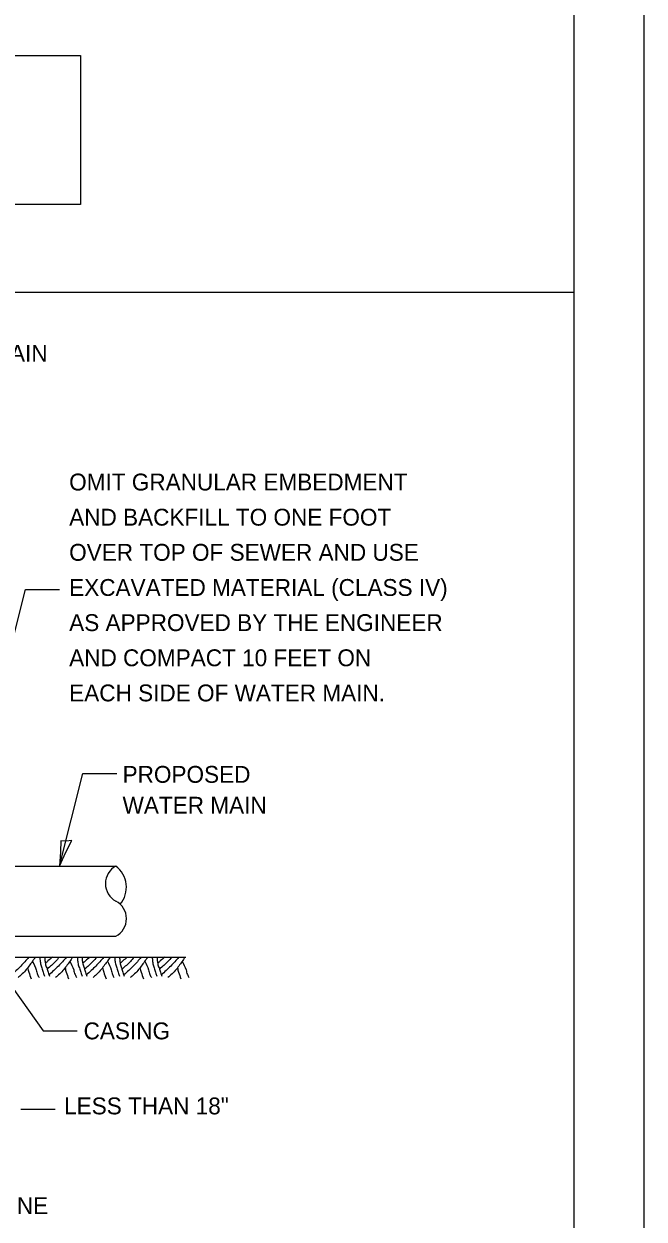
# Model space of a CAD drawing. Extents: x 2133490 to 2172050, y 2138301 to 2145980.
# Drawn here: x 2145790 to 2146010.6, y 2138576.5 to 2139001.5 of the extents above; entities that cross this region are included whole.
import ezdxf

# ---------------------------------------------------------------- set-up
doc = ezdxf.new("R2010")
doc.units = 0
for name, color, linetype in [('Design_PR_Roadway Dimensions', 7, 'Continuous'), ('Design_PR_Roadway Notes', 7, 'Continuous'), ('Level 23', 7, 'Continuous'), ('Level 49', 7, 'Continuous'), ('Sheets_50 Reference Boundary', 7, 'Continuous'), ('Sheets_General Details', 7, 'Continuous'), ('Sheets_Printer Plotting Border', 7, 'Continuous'), ('Utilities_PR_Underground Water', 7, 'Continuous'), ('XSC_Exist Ground', 7, 'Continuous')]:
    doc.layers.add(name, color=color, linetype=linetype)

msp = doc.modelspace()

# ---------------------------------------------------------------- linework, layer by layer
at = {"layer": 'Design_PR_Roadway Dimensions'}
for p, q in [((2145766.8, 2138706.29), (2145790.51, 2138800.35)), ((2145790.51, 2138800.35), (2145802.66, 2138800.35)), ((2145802.61, 2138702.02), (2145810.91, 2138734.96)), ((2145810.91, 2138734.96), (2145823.06, 2138734.96)), ((2145774.66, 2138674.64), (2145796.84, 2138643.44)), ((2145796.84, 2138643.44), (2145808.98, 2138643.44)), ((2145788.93, 2138615.6), (2145801.08, 2138615.6))]:
    msp.add_line(p, q, dxfattribs=at)
at = {"layer": 'Design_PR_Roadway Notes'}
msp.add_lwpolyline([(2145502.48, 2138990.34), (2145810.1, 2138990.34), (2145810.1, 2138937.3), (2145502.48, 2138937.3)], close=True, dxfattribs=at)
at = {"layer": 'Level 23'}
msp.add_lwpolyline([(2145807.08, 2138711.2), (2145805.02, 2138710.88), (2145803.16, 2138711.03), (2145802.99, 2138707.08), (2145802.61, 2138702.02), (2145804.85, 2138706.95)], close=True, dxfattribs=at)
at = {"layer": 'Sheets_50 Reference Boundary'}
msp.add_lwpolyline([(2144410.59, 2139375.7), (2145985.59, 2139375.7), (2145985.59, 2138375.71), (2144410.59, 2138375.71)], close=True, dxfattribs=at)
at = {"layer": 'Sheets_General Details'}
for p, q in [((2146010.59, 2138300.71), (2146010.59, 2139400.71)), ((2144410.59, 2138906.15), (2145985.59, 2138906.15))]:
    msp.add_line(p, q, dxfattribs=at)
msp.add_lwpolyline([(2144410.59, 2139375.71), (2145985.59, 2139375.71), (2145985.59, 2138325.71), (2144410.59, 2138325.71)], close=True, dxfattribs=at)
at = {"layer": 'Sheets_Printer Plotting Border'}
msp.add_lwpolyline([(2144310.59, 2138300.71), (2146010.59, 2138300.71), (2146010.59, 2139400.71), (2144310.59, 2139400.71)], close=True, dxfattribs=at)
at = {"layer": 'Utilities_PR_Underground Water'}
for p, q in [((2145582.77, 2138702.02), (2145822.71, 2138702.02)), ((2145582.77, 2138677.13), (2145822.71, 2138677.13))]:
    msp.add_line(p, q, dxfattribs=at)
for centre, radius, start, end in [((2145826.03, 2138695.8), 7.05, 118.0725, 241.9275), ((2145817.11, 2138694.55), 9.33, 319.5585, 53.1301), ((2145819.39, 2138683.35), 7.05, 298.0725, 61.9275)]:
    msp.add_arc(centre, radius, start, end, dxfattribs=at)
at = {"layer": 'XSC_Exist Ground'}
msp.add_line((2145727.63, 2138669.66), (2145847.6, 2138669.66), dxfattribs=at)
msp.add_line((2145727.63, 2138669.66), (2145847.6, 2138669.66), dxfattribs=at)
for points in [[(2145791.76, 2138669.62), (2145788.93, 2138666.51), (2145785.59, 2138663.34)], [(2145794.01, 2138669.65), (2145791.77, 2138666.49), (2145790.5, 2138664.9), (2145789.01, 2138663.33), (2145787.95, 2138662.42)], [(2145795.64, 2138669.66), (2145795.79, 2138668.12), (2145796.12, 2138666.57), (2145796.64, 2138665.06), (2145797.1, 2138663.52), (2145797.34, 2138662.88)], [(2145797.34, 2138669.66), (2145797.49, 2138668.12), (2145797.82, 2138666.57), (2145798.34, 2138665.06), (2145798.81, 2138663.52), (2145799.04, 2138662.88)], [(2145800.1, 2138669.66), (2145798.54, 2138668.33), (2145797.66, 2138667.54)], [(2145802.55, 2138669.65), (2145801.19, 2138668.08), (2145798.27, 2138665.45)], [(2145805.08, 2138669.62), (2145802.26, 2138666.51), (2145798.91, 2138663.34)], [(2145807.33, 2138669.65), (2145805.09, 2138666.49), (2145803.82, 2138664.9), (2145802.33, 2138663.33), (2145801.27, 2138662.42)], [(2145808.96, 2138669.66), (2145809.11, 2138668.12), (2145809.44, 2138666.57), (2145809.96, 2138665.06), (2145810.42, 2138663.52), (2145810.66, 2138662.88)], [(2145810.66, 2138669.66), (2145810.81, 2138668.12), (2145811.14, 2138666.57), (2145811.66, 2138665.06), (2145812.13, 2138663.52), (2145812.37, 2138662.88)], [(2145813.43, 2138669.66), (2145811.86, 2138668.33), (2145810.98, 2138667.54)], [(2145815.87, 2138669.65), (2145814.52, 2138668.08), (2145811.59, 2138665.45)], [(2145818.4, 2138669.62), (2145815.58, 2138666.51), (2145812.23, 2138663.34)], [(2145820.65, 2138669.65), (2145818.41, 2138666.49), (2145817.14, 2138664.9), (2145815.65, 2138663.33), (2145814.59, 2138662.42)], [(2145822.28, 2138669.66), (2145822.43, 2138668.12), (2145822.76, 2138666.57), (2145823.28, 2138665.06), (2145823.75, 2138663.52), (2145823.98, 2138662.88)], [(2145823.98, 2138669.66), (2145824.13, 2138668.12), (2145824.46, 2138666.57), (2145824.98, 2138665.06), (2145825.45, 2138663.52), (2145825.69, 2138662.88)], [(2145826.75, 2138669.66), (2145825.18, 2138668.33), (2145824.3, 2138667.54)], [(2145829.2, 2138669.65), (2145827.84, 2138668.08), (2145824.91, 2138665.45)], [(2145831.72, 2138669.62), (2145828.9, 2138666.51), (2145825.55, 2138663.34)], [(2145833.97, 2138669.65), (2145831.73, 2138666.49), (2145830.47, 2138664.9), (2145828.97, 2138663.33), (2145827.91, 2138662.42)], [(2145835.6, 2138669.66), (2145835.75, 2138668.12), (2145836.08, 2138666.57), (2145836.6, 2138665.06), (2145837.07, 2138663.52), (2145837.31, 2138662.88)], [(2145837.31, 2138669.66), (2145837.45, 2138668.12), (2145837.78, 2138666.57), (2145838.31, 2138665.06), (2145838.77, 2138663.52), (2145839.01, 2138662.88)], [(2145840.07, 2138669.66), (2145838.5, 2138668.33), (2145837.62, 2138667.54)], [(2145842.52, 2138669.65), (2145841.16, 2138668.08), (2145838.23, 2138665.45)], [(2145845.04, 2138669.62), (2145842.22, 2138666.51), (2145838.87, 2138663.34)], [(2145847.3, 2138669.65), (2145845.06, 2138666.49), (2145843.79, 2138664.9), (2145842.29, 2138663.33), (2145841.23, 2138662.42)], [(2145791.29, 2138665.85), (2145791.73, 2138664.3), (2145792.55, 2138661.97)], [(2145793.03, 2138668.26), (2145794.35, 2138665.12), (2145794.85, 2138663.49), (2145795.37, 2138662.39)], [(2145804.61, 2138665.85), (2145805.05, 2138664.3), (2145805.87, 2138661.97)], [(2145806.35, 2138668.26), (2145807.68, 2138665.12), (2145808.17, 2138663.49), (2145808.69, 2138662.39)], [(2145817.94, 2138665.85), (2145818.37, 2138664.3), (2145819.19, 2138661.97)], [(2145819.67, 2138668.26), (2145821, 2138665.12), (2145821.49, 2138663.49), (2145822.01, 2138662.39)], [(2145831.26, 2138665.85), (2145831.69, 2138664.3), (2145832.51, 2138661.97)], [(2145832.99, 2138668.26), (2145834.32, 2138665.12), (2145834.81, 2138663.49), (2145835.33, 2138662.39)], [(2145844.58, 2138665.85), (2145845.01, 2138664.3), (2145845.83, 2138661.97)], [(2145846.31, 2138668.26), (2145847.64, 2138665.12), (2145848.13, 2138663.49), (2145848.65, 2138662.39)]]:
    msp.add_spline(points, degree=3, dxfattribs=at)

# ---------------------------------------------------------------- texts
at = {"layer": 'Design_PR_Roadway Notes'}
for s, p in [('POINT LOADS SHALL NOT BE ALLOWED BETWEEN WATER MAIN', (2145547.86, 2138881.4)), (' PROPOSED', (2145822.85, 2138731.66)), (' WATER MAIN', (2145822.85, 2138720.68)), (' CASING', (2145808.98, 2138640.44)), ('EXISTING SEWER LINE ', (2145709.45, 2138578.3))]:
    msp.add_text(s, height=6, dxfattribs=at).set_placement(p)
at = {"layer": 'Level 23'}
msp.add_text('LESS THAN 18"', height=6, dxfattribs=at).set_placement((2145804.27, 2138613.76))
at = {"layer": 'Level 49'}
for s, p in [('OMIT GRANULAR EMBEDMENT', (2145806.08, 2138835.62)), ('AND BACKFILL TO ONE FOOT', (2145806.08, 2138823.12)), ('OVER TOP OF SEWER AND USE', (2145806.08, 2138810.62)), ('EXCAVATED MATERIAL (CLASS IV)', (2145806.08, 2138798.12)), ('AS APPROVED BY THE ENGINEER', (2145806.08, 2138785.62)), ('AND COMPACT 10 FEET ON', (2145806.08, 2138773.12)), ('EACH SIDE OF WATER MAIN.', (2145806.08, 2138760.62))]:
    msp.add_text(s, height=6, dxfattribs=at).set_placement(p)

doc.saveas('drawing.dxf')
